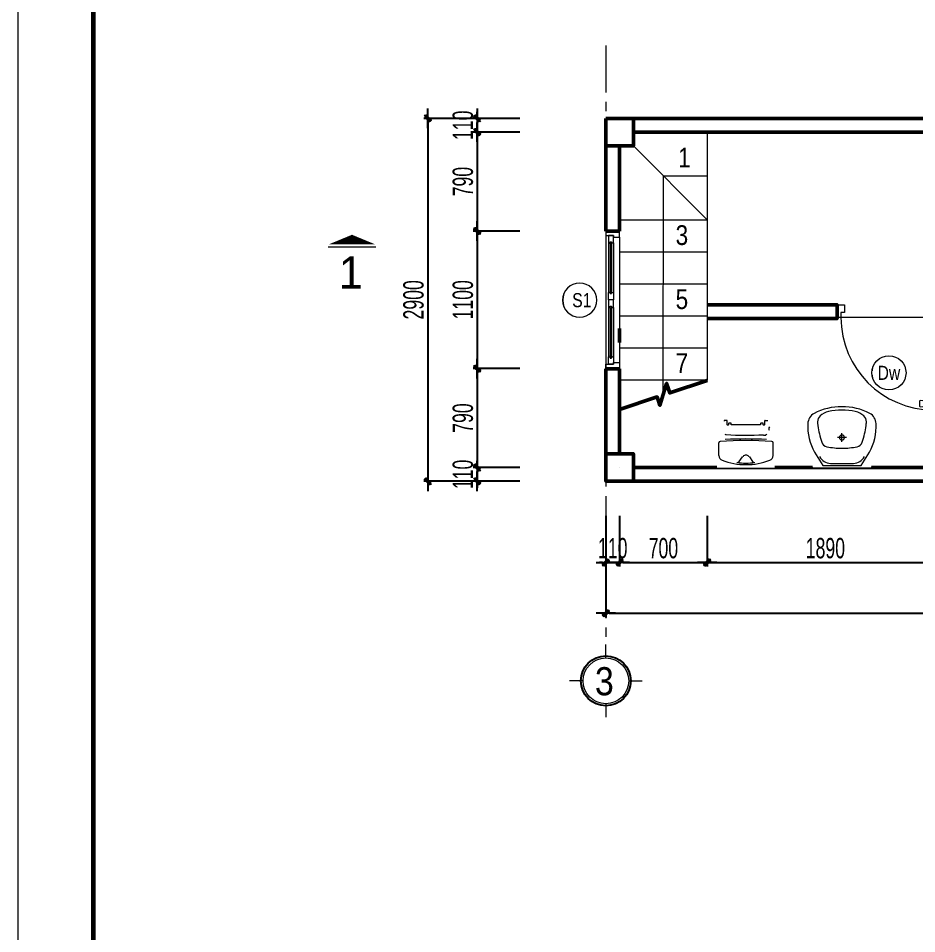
# Model space of a CAD drawing. Header units: millimetres. Extents: x 596422 to 1674380, y -367470 to 58862.
# Drawn here: x 661199 to 668380, y -24747 to -17431 of the extents above; entities that cross this region are included whole.
import ezdxf
from ezdxf.enums import TextEntityAlignment as Align

# ---------------------------------------------------------------- set-up
doc = ezdxf.new("R2010")
doc.units = ezdxf.units.MM
doc.header["$LTSCALE"] = 600
doc.header["$MEASUREMENT"] = 0
doc.linetypes.add('ACAD_ISO07W100', pattern=[3, 0, -3])
doc.linetypes.add('CENTER', pattern=[2, 1.25, -0.25, 0.25, -0.25])
doc.layers.get('0').update_dxf_attribs({"lineweight": 0})
doc.layers.get('Defpoints').update_dxf_attribs({"lineweight": 0})
for name, color, linetype, lineweight in [('0.10_Thiet-Bi', 157, 'Continuous', 9), ('0.15_Cua', 144, 'Continuous', 15), ('A-WIPEOUT', 254, 'ACAD_ISO07W100', 0), ('cat1', 30, 'Continuous', 50), ('EG Dim', 8, 'Continuous', 18), ('hatch1', 136, 'Continuous', 9), ('ISO', 33, 'Continuous', 15), ('LC ISO', 153, 'Continuous', 13), ('LC Khac', 4, 'Continuous', 9), ('LC Net manh', 9, 'Continuous', 5), ('LC noi that', 125, 'Continuous', 0), ('LC Text1', 3, 'Continuous', 20), ('text', 1, 'Continuous', 20), ('thay1', 63, 'Continuous', 18), ('truc', 76, 'CENTER', 9)]:
    doc.layers.add(name, color=color, linetype=linetype, lineweight=lineweight)
for name, color, linetype in [('font', 41, 'Continuous'), ('Khungten_LCDI', 7, 'Continuous'), ('Kichthuoc', 9, 'Continuous')]:
    doc.layers.add(name, color=color, linetype=linetype)
doc.styles.add('General text 2', font='arial.ttf')
doc.styles.add('HOATBIF', font='hoatbif.shx', dxfattribs={"width": 0.65})
doc.styles.add('Khungten', font='VHAVAN.TTF', dxfattribs={"width": 0.9, "height": 5000})
doc.styles.add('LC 1', font='VHAVANB.TTF')
doc.styles.add('style1', font='VHARIALN.TTF')
doc.styles.add('Title', font='VHAVAN.TTF', dxfattribs={"width": 0.8})
doc.dimstyles.new('1-100', dxfattribs={"dimscale": 300, "dimtxt": 1.2, "dimasz": 0.25, "dimexe": 0.5, "dimexo": 0, "dimgap": 0.3, "dimtad": 1, "dimdec": 0, "dimzin": 0, "dimdsep": 46, "dimtxsty": 'HOATBIF', "dimblk1": 'DOT', "dimblk2": 'DOT', "dimsah": 1, "dimcen": -1, "dimdle": 1, "dimclrd": 256, "dimclre": 256, "dimclrt": 4, "dimadec": 3, "dimazin": 2, "dimtfac": 0.333333, "dimtdec": 0, "dimtix": 1, "dimtmove": 2, "dimatfit": 3, "dimldrblk": 'DOT', "dimfxl": 1, "dimtvp": 0.833333, "dimtolj": 1, "dimtzin": 0, "dimarcsym": 0})

# ---------------------------------------------------------------- blocks, each defined once
blk = doc.blocks.new('TTRUC')
at = {"layer": 'ISO'}
for p, q in [((0, 6.37), (0, 10.13)), ((-6.37, 0), (-10.13, 0)), ((6.37, 0), (10.13, 0)), ((0, -6.37), (0, -10.13))]:
    blk.add_line(p, q, dxfattribs=at)
blk.add_circle((0, 0), 6.37, dxfattribs=at)
at = {"layer": 'Kichthuoc'}
blk.add_circle((0, 0), 6.95, dxfattribs=at)
blk = doc.blocks.new('DOT')
at = {"layer": 'Kichthuoc'}
blk.add_line((-3, 0), (3, 0), dxfattribs=at)
at = {"layer": 'Kichthuoc', "color": 4}
blk.add_line((-1, -1), (1, 1), dxfattribs=at)
blk.add_lwpolyline([(0.5, 1), (-1, -0.5), (-0.5, -1), (1, 0.5)], close=True, dxfattribs=at)
blk = doc.blocks.new('*D56')
at = {"layer": 'Defpoints', "color": 0, "transparency": 16777216}
for p in [(666704.9, -21408.2), (668594.5, -21408.2), (668594.5, -21779.9)]:
    blk.add_point(p, dxfattribs=at)
at = {"layer": 'EG Dim', "lineweight": -2, "transparency": 16777216}
for p, q in [((666704.9, -21408.2), (666704.9, -21812.4)), ((668594.5, -21408.2), (668594.5, -21812.4)), ((666730.9, -21779.9), (668568.5, -21779.9))]:
    blk.add_line(p, q, dxfattribs=at)
at = {"layer": 'EG Dim', "lineweight": -2, "transparency": 16777216, "xscale": 26, "yscale": 26, "zscale": 26, "rotation": 180}
blk.add_blockref('DOT', (666704.9, -21779.9), dxfattribs=at)
at = {"layer": 'EG Dim', "lineweight": -2, "transparency": 16777216, "xscale": 26, "yscale": 26, "zscale": 26}
blk.add_blockref('DOT', (668594.5, -21779.9), dxfattribs=at)
at = {"layer": 'EG Dim', "color": 4, "transparency": 16777216, "insert": (667649.7, -21666.2), "char_height": 162.5, "attachment_point": 5, "style": 'HOATBIF'}
blk.add_mtext('\\A1;1890', dxfattribs=at)
blk = doc.blocks.new('_Dot')
at = {"color": 0, "linetype": 'ByBlock', "lineweight": -2}
blk.add_line((-0.5, 0), (-1, 0), dxfattribs=at)
at = {"color": 0, "linetype": 'ByBlock', "const_width": 0.5}
blk.add_lwpolyline([(-0.25, 0, 1), (0.25, 0, 1)], format="xyb", close=True, dxfattribs=at)
blk = doc.blocks.new('*D58')
at = {"layer": 'Defpoints', "color": 0, "transparency": 16777216}
for p in [(665895, -21408.2), (674995, -21407.8), (674995, -22186.2)]:
    blk.add_point(p, dxfattribs=at)
at = {"layer": 'EG Dim', "lineweight": -2, "transparency": 16777216}
for p, q in [((665895, -21408.2), (665895, -22218.7)), ((674995, -21407.8), (674995, -22218.7)), ((665921, -22186.2), (674969, -22186.2))]:
    blk.add_line(p, q, dxfattribs=at)
at = {"layer": 'EG Dim', "lineweight": -2, "transparency": 16777216, "xscale": 26, "yscale": 26, "zscale": 26, "rotation": 180}
blk.add_blockref('DOT', (665895, -22186.2), dxfattribs=at)
at = {"layer": 'EG Dim', "lineweight": -2, "transparency": 16777216, "xscale": 26, "yscale": 26, "zscale": 26}
blk.add_blockref('DOT', (674995, -22186.2), dxfattribs=at)
at = {"layer": 'EG Dim', "color": 4, "transparency": 16777216, "insert": (670445, -22072.4), "char_height": 162.5, "attachment_point": 5, "style": 'HOATBIF'}
blk.add_mtext('\\A1;9100', dxfattribs=at)
blk = doc.blocks.new('*D59')
at = {"layer": 'Defpoints', "color": 0, "transparency": 16777216}
for p in [(665206.2, -18340.7), (664866.4, -19130.8), (665206.2, -19130.8)]:
    blk.add_point(p, dxfattribs=at)
at = {"layer": 'EG Dim', "lineweight": -2, "transparency": 16777216}
for p, q in [((665206.2, -18340.7), (664833.9, -18340.7)), ((664866.4, -18366.7), (664866.4, -19104.8)), ((665206.2, -19130.8), (664833.9, -19130.8))]:
    blk.add_line(p, q, dxfattribs=at)
at = {"layer": 'EG Dim', "lineweight": -2, "transparency": 16777216, "xscale": 26, "yscale": 26, "zscale": 26}
for p, rotation in [((664866.4, -18340.7), 90), ((664866.4, -19130.8), 270)]:
    blk.add_blockref('DOT', p, dxfattribs=dict(at, rotation=rotation))
at = {"layer": 'EG Dim', "color": 4, "transparency": 16777216, "insert": (664752.6, -18735.8), "char_height": 162.5, "attachment_point": 5, "rotation": 90, "style": 'HOATBIF'}
blk.add_mtext('\\A1;790', dxfattribs=at)
blk = doc.blocks.new('*D60')
at = {"layer": 'Defpoints', "color": 0, "transparency": 16777216}
for p in [(665206.2, -21020.7), (664866.4, -21130.8), (665206.2, -21130.8)]:
    blk.add_point(p, dxfattribs=at)
at = {"layer": 'EG Dim', "lineweight": -2, "transparency": 16777216}
for p, q in [((664866.4, -20994.7), (664866.4, -20968.7)), ((665206.2, -21020.7), (664833.9, -21020.7)), ((664866.4, -21020.7), (664866.4, -21130.8)), ((665206.2, -21130.8), (664833.9, -21130.8)), ((664866.4, -21156.8), (664866.4, -21182.8))]:
    blk.add_line(p, q, dxfattribs=at)
at = {"layer": 'EG Dim', "lineweight": -2, "transparency": 16777216, "xscale": 26, "yscale": 26, "zscale": 26}
for p, rotation in [((664866.4, -21020.7), 270), ((664866.4, -21130.8), 90)]:
    blk.add_blockref('DOT', p, dxfattribs=dict(at, rotation=rotation))
at = {"layer": 'EG Dim', "color": 4, "transparency": 16777216, "insert": (664752.6, -21075.8), "char_height": 162.5, "attachment_point": 5, "rotation": 90, "style": 'HOATBIF'}
blk.add_mtext('\\A1;110', dxfattribs=at)
blk = doc.blocks.new('*D48')
at = {"layer": 'Defpoints', "color": 0, "transparency": 16777216}
for p in [(665206.2, -18230.7), (664866.4, -18340.7), (665206.2, -18340.7)]:
    blk.add_point(p, dxfattribs=at)
at = {"layer": 'EG Dim', "lineweight": -2, "transparency": 16777216}
for p, q in [((664866.4, -18204.7), (664866.4, -18178.7)), ((665206.2, -18230.7), (664833.9, -18230.7)), ((664866.4, -18230.7), (664866.4, -18340.7)), ((665206.2, -18340.7), (664833.9, -18340.7)), ((664866.4, -18366.7), (664866.4, -18392.7))]:
    blk.add_line(p, q, dxfattribs=at)
at = {"layer": 'EG Dim', "lineweight": -2, "transparency": 16777216, "xscale": 26, "yscale": 26, "zscale": 26}
for p, rotation in [((664866.4, -18230.7), 270), ((664866.4, -18340.7), 90)]:
    blk.add_blockref('DOT', p, dxfattribs=dict(at, rotation=rotation))
at = {"layer": 'EG Dim', "color": 4, "transparency": 16777216, "insert": (664752.6, -18285.7), "char_height": 162.5, "attachment_point": 5, "rotation": 90, "style": 'HOATBIF'}
blk.add_mtext('\\A1;110', dxfattribs=at)
blk = doc.blocks.new('*D49')
at = {"layer": 'Defpoints', "color": 0, "transparency": 16777216}
for p in [(665206.2, -18230.7), (664471.7, -21130.8), (665206.2, -21130.8)]:
    blk.add_point(p, dxfattribs=at)
at = {"layer": 'EG Dim', "lineweight": -2, "transparency": 16777216}
for p, q in [((665206.2, -18230.7), (664439.2, -18230.7)), ((664471.7, -18256.7), (664471.7, -21104.8)), ((665206.2, -21130.8), (664439.2, -21130.8))]:
    blk.add_line(p, q, dxfattribs=at)
at = {"layer": 'EG Dim', "lineweight": -2, "transparency": 16777216, "xscale": 26, "yscale": 26, "zscale": 26}
for p, rotation in [((664471.7, -18230.7), 90), ((664471.7, -21130.8), 270)]:
    blk.add_blockref('DOT', p, dxfattribs=dict(at, rotation=rotation))
at = {"layer": 'EG Dim', "color": 4, "transparency": 16777216, "insert": (664358, -19680.7), "char_height": 162.5, "attachment_point": 5, "rotation": 90, "style": 'HOATBIF'}
blk.add_mtext('\\A1;2900', dxfattribs=at)
blk = doc.blocks.new('*D50')
at = {"layer": 'Defpoints', "color": 0, "transparency": 16777216}
for p in [(665895, -21408.2), (666005, -21408.2), (666005, -21779.9)]:
    blk.add_point(p, dxfattribs=at)
at = {"layer": 'EG Dim', "lineweight": -2, "transparency": 16777216}
for p, q in [((665895, -21408.2), (665895, -21812.4)), ((666005, -21408.2), (666005, -21812.4)), ((665869, -21779.9), (665843, -21779.9)), ((665895, -21779.9), (666005, -21779.9)), ((666031, -21779.9), (666057, -21779.9))]:
    blk.add_line(p, q, dxfattribs=at)
at = {"layer": 'EG Dim', "lineweight": -2, "transparency": 16777216, "xscale": 26, "yscale": 26, "zscale": 26}
blk.add_blockref('DOT', (665895, -21779.9), dxfattribs=at)
at = {"layer": 'EG Dim', "lineweight": -2, "transparency": 16777216, "xscale": 26, "yscale": 26, "zscale": 26, "rotation": 180}
blk.add_blockref('DOT', (666005, -21779.9), dxfattribs=at)
at = {"layer": 'EG Dim', "color": 4, "transparency": 16777216, "insert": (665950, -21666.2), "char_height": 162.5, "attachment_point": 5, "style": 'HOATBIF'}
blk.add_mtext('\\A1;110', dxfattribs=at)
blk = doc.blocks.new('*U10')
at = {"layer": 'A-WIPEOUT'}
blk.add_lwpolyline([(0, 4.25), (-2.5, 3.44), (-4.04, 1.31), (-4.04, -1.31), (-2.5, -3.44), (0, -4.25), (2.5, -3.44), (4.04, -1.31), (4.04, 1.31), (2.5, 3.44)], close=True, dxfattribs=at)
blk.add_wipeout([(0, 4.25), (-2.5, 3.44), (-4.04, 1.31), (-4.04, -1.31), (-2.5, -3.44), (0, -4.25), (2.5, -3.44), (4.04, -1.31), (4.04, 1.31), (2.5, 3.44)]).dxf.layer = 'A-WIPEOUT'
blk.add_circle((0, 0), 4.25)
at = {"layer": 'text', "style": 'General text 2', "width": 0.8, "flags": 8}
blk.add_attdef('SYMBOL', text='', height=3.5, dxfattribs=at).set_placement((0, 0), align=Align.MIDDLE_CENTER)
blk = doc.blocks.new('*U14')
for p, q in [((30, 640), (30, 100)), ((70, 640), (70, 100)), ((30, 0), (770, 0))]:
    blk.add_line(p, q)
at = {"color": 8, "lineweight": 9}
for p, q in [((47.5, 650), (47.5, 90)), ((52.5, 650), (52.5, 90))]:
    blk.add_line(p, q, dxfattribs=at)
for points in [[(55, 640), (70, 640), (70, 740), (30, 740), (30, 640), (45, 640), (45, 650), (55, 650), (55, 640)], [(20.3, 685), (9.6, 685), (9.6, 695), (20.3, 695)], [(79.7, 685), (90.4, 685), (90.4, 695), (79.7, 695)], [(55, 100), (70, 100), (70, 0), (30, 0), (30, 100), (45, 100), (45, 90), (55, 90), (55, 100)]]:
    blk.add_lwpolyline(points)
for points in [[(5.1, 669.5), (-34.9, 665.5, -0.443716), (-40.4, 670.5), (-40.4, 709.5, -0.443716), (-34.9, 714.5), (5.1, 710.5, -0.385314), (9.6, 705.5), (9.6, 674.5, -0.385314)], [(94.9, 669.5), (134.9, 665.5, 0.443716), (140.4, 670.5), (140.4, 709.5, 0.443716), (134.9, 714.5), (94.9, 710.5, 0.385314), (90.4, 705.5), (90.4, 674.5, 0.385314)]]:
    blk.add_lwpolyline(points, format="xyb", close=True)
for points in [[(30, 0), (0, 0), (0, -100), (60, -100), (60, -40), (30, -40)], [(770, 0), (800, 0), (800, -100), (740, -100), (740, -40), (770, -40)]]:
    blk.add_lwpolyline(points, close=True)
for centre, radius, start, end in [((30, 0), 740, 0, 90), ((47, 640.9), 8.25, 186.43423, 273.2898), ((53, 640.9), 8.25, 266.7102, 353.56577), ((47, 99.1), 8.25, 86.7102, 173.56577), ((53, 99.1), 8.25, 6.43423, 93.2898)]:
    blk.add_arc(centre, radius, start, end, dxfattribs=at)
for centre, start, end in [((70, 690), 143.1301, 216.8699), ((30, 690), 323.1301, 36.8699)]:
    blk.add_arc(centre, 50, start, end)
blk = doc.blocks.new('TB WC BonCau 01')
at = {"color": 8}
blk.add_wipeout([(0, 230), (195.9, 230), (216, 220), (220.9, 206.7), (221.3, 200), (222.6, 180), (223.5, 165), (265.8, 168), (276.1, 180), (289.7, 184.9), (365.9, 190), (371, 185), (371, 180), (371, 173.8), (376, 174.1), (376, 180), (376, 185), (381, 190), (502, 185.5), (546.1, 180), (590.2, 170.3), (621.5, 160), (663.1, 140), (693.4, 120), (717.3, 100), (729.8, 87.8), (736.7, 80), (750, 60), (758.7, 40), (763.6, 20), (765.1, 0), (763.6, -20), (758.7, -40), (750, -60), (736.7, -80), (729.8, -87.8), (717.3, -100), (693.4, -120), (663.1, -140), (621.5, -160), (590.2, -170.3), (546.1, -180), (502, -185.5), (381, -190), (376, -185), (376, -180), (376, -174.1), (371, -173.8), (371, -180), (371, -185), (365.9, -190), (324, -187.9), (323.9, -200), (323.8, -205.4), (322, -207.4), (300, -207.4), (298.2, -205.4), (298.1, -200), (298, -185.8), (289.7, -184.9), (276, -180), (265.8, -168), (223.5, -164.9), (222.6, -180), (221.3, -200), (220.9, -206.7), (216, -220), (195.9, -230), (0, -230)], dxfattribs=at)
for p, q in [((95.4, 217), (195.9, 217)), ((339.5, 139), (339.5, 148)), ((340.5, 149), (371, 149)), ((376, 174.1), (371, 173.8)), ((376, 154), (376, 174.1)), ((352.5, 138.5), (340, 138.5)), ((341.5, -117.5), (341.5, 117.5)), ((341.5, 117.5), (352.5, 117.5)), ((354.5, 119.5), (354.5, 136.5)), ((48.3, 53.4), (84, 27.5)), ((84, -27.5), (48.3, -53.4)), ((258.2, -142), (258.2, -158)), ((260.2, -140), (261.7, -140)), ((339.5, -148), (339.5, -139)), ((340, -138.5), (352.5, -138.5)), ((352.5, -117.5), (341.5, -117.5)), ((354.5, -136.5), (354.5, -119.5)), ((95.4, -217), (195.9, -217)), ((261.7, -160), (260.2, -160)), ((263.3, -160.1), (261.9, -160.1)), ((371, -149), (340.5, -149)), ((376, -154), (376, -174.1))]:
    blk.add_line(p, q)
for centre, radius, start, end in [((563, 0), 540, 159.26776, 200.73208), ((95.4, 177), 40, 89.99856, 159.2669), ((195.9, 205), 12, 3.91856, 90), ((-2782, 0), 2997, 356.06204, 3.93797), ((-2782, 0), 3010, 356.85899, 3.14255), ((2758, 0), 2500, 176.38546, 183.20799), ((292.9, 155.1), 30, 154.597, 176.39375), ((340.5, 148), 1, 89.9427, 180), ((371, 154), 5, 270.01144, 0), ((340, 139), 0.499, 180, 270.11457), ((352.5, 136.5), 2, 0, 89.97134), ((352.5, 119.5), 2, 270.02864, 0), ((535, 0), 500, 171.66812, 188.3323), ((60.1, 69.6), 20, 171.67987, 234.05139), ((64, 0), 34, 10.76096, 54.0415), ((64, 0), 34, 349.23902, 10.76096), ((60.1, -69.6), 20, 125.95468, 188.3347), ((64, 0), 34, 305.94746, 349.23406), ((260.2, -142), 2, 90, 180), ((340, -139), 0.5, 89.88541, 180), ((352.5, -119.5), 2, 0, 89.97134), ((352.5, -136.5), 2, 270.02864, 0), ((95.4, -177), 40, 200.73123, 270.00141), ((195.9, -205), 12, 270.00476, 356.06268), ((260.2, -158), 2, 180, 270), ((292.9, -155.1), 30, 189.56434, 205.42517), ((309.9, -202.2), 20.2, 45.63272, 125.86264), ((340.5, -148), 0.999, 180, 270.05728), ((371, -154), 5, 0, 89.98854)]:
    blk.add_arc(centre, radius, start, end)
blk = doc.blocks.new('*U47')
at = {"color": 8}
blk.add_wipeout([(0, 232), (40.2, 240), (140.8, 260), (241.3, 280), (295.7, 287.4), (351.7, 288), (388.5, 280), (421.2, 260), (439.3, 240), (450.7, 220), (459.9, 200), (468.1, 180), (475.3, 160), (481.4, 140), (486.7, 120), (491, 100), (494.5, 80), (497.1, 60), (498.9, 40), (499.9, 20), (500, 0), (499.9, -20), (498.9, -40), (497.1, -60), (494.5, -80), (491, -100), (486.7, -120), (481.4, -140), (475.3, -160), (468.1, -180), (459.9, -200), (450.7, -220), (439.3, -240), (421.2, -260), (388.5, -280), (351.7, -288), (295.7, -287.4), (240.1, -279.8), (140.8, -260), (40.2, -240), (0, -232)], dxfattribs=at).dxf.layer = 'LC noi that'
for p, q in [((204.3, 0), (274.3, 0)), ((239.3, 35), (239.3, -35))]:
    blk.add_line(p, q)
blk.add_lwpolyline([(15, -154.1), (15, 154.1), (121.2, 219.1, -0.14257), (351, 273, -0.255099), (432.2, 223.3, -0.124237), (485, 0, -0.124237), (432.2, -223.3, -0.255099), (351, -273, -0.142542), (121.2, -219.1)], format="xyb", close=True)
for points in [[(86.7, -179.7, -0.253319), (32.7, -92.2), (32.7, 92.2, -0.253319), (86.7, 179.6)], [(154, 0, -0.05085), (166.4, 121.1, -0.267955), (202.9, 162.2, -0.045825), (334.9, 192.9, -0.034433), (365, 195, -0.20396), (411.9, 175, -0.140892), (447.9, 106.7, -0.051029), (459, 0, -0.051029), (447.9, -106.7, -0.140892), (411.9, -175, -0.20396), (365, -195, -0.034433), (334.9, -192.9, -0.045825), (202.9, -162.2, -0.267955), (166.4, -121.1, -0.05085), (154, 0, 0.05085)]]:
    blk.add_lwpolyline(points, format="xyb")
blk.add_circle((239.3, 0), 20)
blk = doc.blocks.new('LCDI-new')
at = {"layer": 'Defpoints', "lineweight": 0}
blk.add_lwpolyline([(-1626044.71, 488105.01), (-1626044.71, 488402.01), (-1625624.71, 488402.01), (-1625624.71, 488105.01)], close=True, dxfattribs=at)
at = {"layer": 'Khungten_LCDI', "color": 5, "lineweight": 60}
blk.add_lwpolyline([(-1626032.71, 488107.01), (-1626032.71, 488400.01), (-1625626.71, 488400.01), (-1625626.71, 488107.01)], close=True, dxfattribs=at)
at = {"color": 2, "style": 'Title', "width": 1.824646}
for tag, p, p2 in [('TENBANVE1', (-1625663.58, 488164.65), (-1625629.32, 488164.65)), ('TENBANVE2', (-1625663.58, 488157.89), (-1625629.32, 488157.89))]:
    blk.add_attdef(tag, text='', height=2.5, dxfattribs=at).set_placement(p, p2, align=Align.FIT)
at = {"color": 7, "style": 'Khungten', "width": 0.8}
for tag, p in [('REVISION', (-1625637.72, 488146.05)), ('NGAYHT', (-1625637.25, 488137.42))]:
    blk.add_attdef(tag, text='', height=2, dxfattribs=at).set_placement(p, align=Align.CENTER)
at = {"color": 2, "style": 'Title', "width": 0.7}
blk.add_attdef('SOBANVE', text='', height=2.5, dxfattribs=at).set_placement((-1625637.09, 488114.55), align=Align.CENTER)
blk = doc.blocks.new('*U18')
for p, q in [((35, 0), (1065, 0)), ((610, -20), (1005, -20)), ((610, -60), (1005, -60)), ((50, -110), (1050, -110))]:
    blk.add_line(p, q)
at = {"color": 8, "lineweight": 5}
for p, q in [((95, -20), (490, -20)), ((95, -35), (490, -35)), ((95, -45), (490, -45)), ((95, -60), (490, -60)), ((610, -20), (1005, -20)), ((610, -35), (1005, -35)), ((610, -45), (1005, -45)), ((610, -60), (1005, -60))]:
    blk.add_line(p, q, dxfattribs=at)
for points in [[(0, 0), (35, 0), (35, -60), (50, -60), (50, -110), (0, -110), (0, 0)], [(1100, 0), (1065, 0), (1065, -60), (1050, -60), (1050, -110), (1100, -110), (1100, 0)], [(610, -45), (610, -60), (550, -60), (550, -20), (610, -20), (610, -35), (600, -35), (600, -45), (610, -45)], [(1005, -45), (1005, -60), (1065, -60), (1065, -20), (1005, -20), (1005, -35), (1015, -35), (1015, -45), (1005, -45)]]:
    blk.add_lwpolyline(points)
for points in [[(35, -20), (95, -20), (95, -35), (85, -35), (85, -45), (95, -45), (95, -60), (35, -60)], [(550, -20), (490, -20), (490, -35), (500, -35), (500, -45), (490, -45), (490, -60), (550, -60)]]:
    blk.add_lwpolyline(points, close=True)
for points in [[(95, -28.8, -0.312187), (102.1, -35, -0.312187)], [(95, -51.2, 0.312187), (102.1, -45, 0.312187)], [(490, -28.8, 0.312187), (482.9, -35, 0.312187)], [(490, -51.2, -0.312187), (482.9, -45, -0.312187)]]:
    blk.add_lwpolyline(points, format="xyb", dxfattribs=at)
for centre, start, end in [((609.1, -37), 14.21506, 83.56577), ((609.1, -43), 276.43423, 345.78494), ((1005.9, -37), 96.43423, 165.78494), ((1005.9, -43), 194.21506, 263.56577)]:
    blk.add_arc(centre, 8.25, start, end, dxfattribs=at)
blk = doc.blocks.new('*D94')
at = {"layer": 'Defpoints', "color": 0, "transparency": 16777216}
for p in [(665206.2, -19130.8), (664866.4, -20230.7), (665206.2, -20230.7)]:
    blk.add_point(p, dxfattribs=at)
at = {"layer": 'EG Dim', "lineweight": -2, "transparency": 16777216}
for p, q in [((665206.2, -19130.8), (664833.9, -19130.8)), ((664866.4, -19156.8), (664866.4, -20204.7)), ((665206.2, -20230.7), (664833.9, -20230.7))]:
    blk.add_line(p, q, dxfattribs=at)
at = {"layer": 'EG Dim', "lineweight": -2, "transparency": 16777216, "xscale": 26, "yscale": 26, "zscale": 26}
for p, rotation in [((664866.4, -19130.8), 90), ((664866.4, -20230.7), 270)]:
    blk.add_blockref('DOT', p, dxfattribs=dict(at, rotation=rotation))
at = {"layer": 'EG Dim', "color": 4, "transparency": 16777216, "insert": (664752.6, -19680.7), "char_height": 162.5, "attachment_point": 5, "rotation": 90, "style": 'HOATBIF'}
blk.add_mtext('\\A1;1100', dxfattribs=at)
blk = doc.blocks.new('*D95')
at = {"layer": 'Defpoints', "color": 0, "transparency": 16777216}
for p in [(665206.2, -20230.7), (664866.4, -21020.7), (665206.2, -21020.7)]:
    blk.add_point(p, dxfattribs=at)
at = {"layer": 'EG Dim', "lineweight": -2, "transparency": 16777216}
for p, q in [((665206.2, -20230.7), (664833.9, -20230.7)), ((664866.4, -20256.7), (664866.4, -20994.7)), ((665206.2, -21020.7), (664833.9, -21020.7))]:
    blk.add_line(p, q, dxfattribs=at)
at = {"layer": 'EG Dim', "lineweight": -2, "transparency": 16777216, "xscale": 26, "yscale": 26, "zscale": 26}
for p, rotation in [((664866.4, -20230.7), 90), ((664866.4, -21020.7), 270)]:
    blk.add_blockref('DOT', p, dxfattribs=dict(at, rotation=rotation))
at = {"layer": 'EG Dim', "color": 4, "transparency": 16777216, "insert": (664752.6, -20625.7), "char_height": 162.5, "attachment_point": 5, "rotation": 90, "style": 'HOATBIF'}
blk.add_mtext('\\A1;790', dxfattribs=at)
blk = doc.blocks.new('*D101')
at = {"layer": 'Defpoints', "color": 0, "transparency": 16777216}
for p in [(666005, -21408.2), (666704.9, -21408.2), (666704.9, -21779.9)]:
    blk.add_point(p, dxfattribs=at)
at = {"layer": 'EG Dim', "lineweight": -2, "transparency": 16777216}
for p, q in [((666005, -21408.2), (666005, -21812.4)), ((666704.9, -21408.2), (666704.9, -21812.4)), ((666031, -21779.9), (666678.9, -21779.9))]:
    blk.add_line(p, q, dxfattribs=at)
at = {"layer": 'EG Dim', "lineweight": -2, "transparency": 16777216, "xscale": 26, "yscale": 26, "zscale": 26, "rotation": 180}
blk.add_blockref('DOT', (666005, -21779.9), dxfattribs=at)
at = {"layer": 'EG Dim', "lineweight": -2, "transparency": 16777216, "xscale": 26, "yscale": 26, "zscale": 26}
blk.add_blockref('DOT', (666704.9, -21779.9), dxfattribs=at)
at = {"layer": 'EG Dim', "color": 4, "transparency": 16777216, "insert": (666354.9, -21666.2), "char_height": 162.5, "attachment_point": 5, "style": 'HOATBIF'}
blk.add_mtext('\\A1;700', dxfattribs=at)

msp = doc.modelspace()

# ---------------------------------------------------------------- linework, layer by layer
at = {"layer": 'cat1'}
for p, q in [((670894.7, -18230.4), (665894.7, -18230.8)), ((665894.7, -18450.8), (665894.7, -18230.8)), ((670674.7, -18340.4), (666114.7, -18340.8)), ((665894.8, -19130.8), (665894.8, -18450.8)), ((666004.8, -19130.8), (666004.7, -18450.8)), ((665894.8, -19130.8), (666004.8, -19130.8)), ((666004.9, -20020.8), (666004.9, -19910.8)), ((665894.8, -20230.8), (666004.9, -20230.8)), ((665895, -21130.8), (665894.9, -20230.8)), ((666005, -20910.8), (666004.9, -20230.8)), ((666005, -21020.8), (666005, -21020.7)), ((670675, -21020.4), (666115, -21020.8)), ((674995, -21130), (665895, -21130.8))]:
    msp.add_line(p, q, dxfattribs=at)
for points in [[(665894.7, -18230.8), (666114.7, -18230.8), (666114.7, -18450.8), (665894.7, -18450.8), (665894.7, -18230.8)], [(666704.8, -19720.7), (667743.5, -19720.6), (667743.5, -19830.6), (666704.8, -19830.7)], [(666004.9, -20556.5), (666305.2, -20457.2), (666327.6, -20524.7), (666380.9, -20348.7), (666405.8, -20424), (666704.9, -20325.1)], [(665895, -20910.8), (666115, -20910.8), (666115, -21130.8), (665895, -21130.8), (665895, -20910.8)]]:
    msp.add_lwpolyline(points, dxfattribs=at)
at = {"layer": 'hatch1'}
msp.add_lwpolyline([(666354.2, -20436.7), (666354.7, -18690.8), (666704.8, -18690.8)], dxfattribs=at)
at = {"layer": 'LC Khac', "color": 1, "ltscale": 2}
msp.add_line((664055.3, -19258.6), (663676.6, -19258.6), dxfattribs=at)
msp.add_lwpolyline([(663865.9, -19160.6, 0, 367.7, 0), (663865.9, -19236.6, 214.5, 214.5, 0)], format="xyseb", dxfattribs=at)
at = {"layer": 'thay1'}
for p, q in [((666704.7, -18340.8), (666704.9, -20325.1)), ((666114.7, -18450.8), (666704.7, -19040.8)), ((666004.7, -19040.8), (666704.8, -19040.8)), ((666004.7, -19296.8), (666704.7, -19296.8)), ((666004.7, -19552.8), (666704.7, -19552.8)), ((666004.7, -19808.8), (666704.7, -19808.8)), ((666004.7, -20064.8), (666704.7, -20064.8)), ((666004.7, -20320.8), (666704.7, -20320.8))]:
    msp.add_line(p, q, dxfattribs=at)
at = {"layer": 'truc', "ltscale": 0.5}
msp.add_line((665894.6, -17648.7), (665895.1, -22435.2), dxfattribs=at)

# ---------------------------------------------------------------- block references
at = {"layer": '0.15_Cua', "xscale": -1, "rotation": 90}
msp.add_blockref('*U18', (665894.8, -19130.8), dxfattribs=at)
at = {"layer": 'LC ISO', "xscale": 28.69141044115101, "yscale": 28.69141044115101, "zscale": 28.69141044115101}
msp.add_blockref('TTRUC', (665895.1, -22725.9), dxfattribs=at)
at = {"layer": 'LC Net manh'}
ref = msp.add_blockref('*U10', (668157.5, -20264.1), dxfattribs=dict(at, xscale=32.15220827406386, yscale=32.15220827406386, zscale=32.15220827406386))
ref.add_attrib('SYMBOL', 'Dw', dxfattribs={"layer": 'text', "height": 112.53, "style": 'General text 2', "width": 0.8}).set_placement((668157.5, -20264.1), align=Align.MIDDLE_CENTER)

# ---------------------------------------------------------------- texts
at = {"ltscale": 2, "style": 'LC 1'}
msp.add_attdef('1', text='A', height=257.4, dxfattribs=at).set_placement((663856.7, -19461.8), align=Align.MIDDLE_CENTER)
at = {"layer": 'font', "style": 'style1'}
for s, p in [('1', (666472.7, -18621.9)), ('3', (666452.5, -19242.3)), ('5', (666452.5, -19754.3)), ('7', (666452.5, -20266.3))]:
    msp.add_text(s, height=157.9, dxfattribs=at).set_placement(p)
at = {"layer": 'LC Text1', "ltscale": 0.2, "style": 'LC 1', "width": 0.9}
msp.add_text('3', height=224.7, dxfattribs=at).set_placement((665883, -22908.7), align=Align.BOTTOM_CENTER)

# ---------------------------------------------------------------- dimensions: what is measured, and where the dimension line sits
at = {"layer": 'EG Dim'}
for base, p1, p2, picture, middle in [((664866.4, -18340.7), (665206.2, -18230.7), (665206.2, -18340.7), '*D48', (664752.6, -18285.7)), ((664471.7, -21130.8), (665206.2, -18230.7), (665206.2, -21130.8), '*D49', (664358, -19680.7)), ((664866.4, -19130.8), (665206.2, -18340.7), (665206.2, -19130.8), '*D59', (664752.6, -18735.8)), ((664866.4, -20230.7), (665206.2, -19130.8), (665206.2, -20230.7), '*D94', (664752.6, -19680.7)), ((664866.4, -21020.7), (665206.2, -20230.7), (665206.2, -21020.7), '*D95', (664752.6, -20625.7)), ((664866.4, -21130.8), (665206.2, -21020.7), (665206.2, -21130.8), '*D60', (664752.6, -21075.8))]:
    dim = msp.add_linear_dim(base=base, p1=p1, p2=p2, angle=90, dimstyle='1-100', override={"dimscale": 65, "dimtxt": 2.5, "dimasz": 0.4, "dimgap": 0.5}, dxfattribs=at)
    dim.commit()
    dim.dimension.update_dxf_attribs({"geometry": picture, "text_midpoint": middle})
for base, p1, p2, picture, middle in [((666005, -21779.9), (665895, -21408.2), (666005, -21408.2), '*D50', (665950, -21666.2)), ((674995, -22186.2), (665895, -21408.2), (674995, -21407.8), '*D58', (670445, -22072.4)), ((666704.9, -21779.9), (666005, -21408.2), (666704.9, -21408.2), '*D101', (666354.9, -21666.2)), ((668594.5, -21779.9), (666704.9, -21408.2), (668594.5, -21408.2), '*D56', (667649.7, -21666.2))]:
    dim = msp.add_linear_dim(base=base, p1=p1, p2=p2, dimstyle='1-100', override={"dimscale": 65, "dimtxt": 2.5, "dimasz": 0.4, "dimgap": 0.5}, dxfattribs=at)
    dim.commit()
    dim.dimension.update_dxf_attribs({"geometry": picture, "text_midpoint": middle})

# ---------------------------------------------------------------- next in the draw order: block references
at = {"layer": '0.10_Thiet-Bi', "rotation": 90}
msp.add_blockref('TB WC BonCau 01', (667014.6, -21020.7), dxfattribs=at)
at = {"layer": '0.15_Cua', "rotation": 180}
msp.add_blockref('*U14', (668543.5, -19820.6), dxfattribs=at)

# ---------------------------------------------------------------- next in the draw order: block references
at = {"layer": '0.10_Thiet-Bi', "xscale": -1, "rotation": 270.0000408906681}
msp.add_blockref('*U47', (667782.2, -21020.6), dxfattribs=at)

# ---------------------------------------------------------------- next in the draw order: block references
at = {"layer": 'Kichthuoc', "xscale": 50.00000000005321, "yscale": 50.00000000005321, "zscale": 50.00000000005321}
msp.add_blockref('LCDI-new', (81963434.1, -24437313), dxfattribs=at)

# ---------------------------------------------------------------- next in the draw order: block references
at = {"layer": 'LC Net manh'}
ref = msp.add_blockref('*U10', (665685.4, -19683.1), dxfattribs=dict(at, xscale=-32.15220827406386, yscale=32.15220827406386, zscale=32.15220827406386))
ref.add_attrib('SYMBOL', 'S1', dxfattribs={"layer": 'text', "height": 112.53, "style": 'General text 2', "width": 0.8}).set_placement((665702.8, -19683.1), align=Align.MIDDLE_CENTER)

doc.saveas('drawing.dxf')
